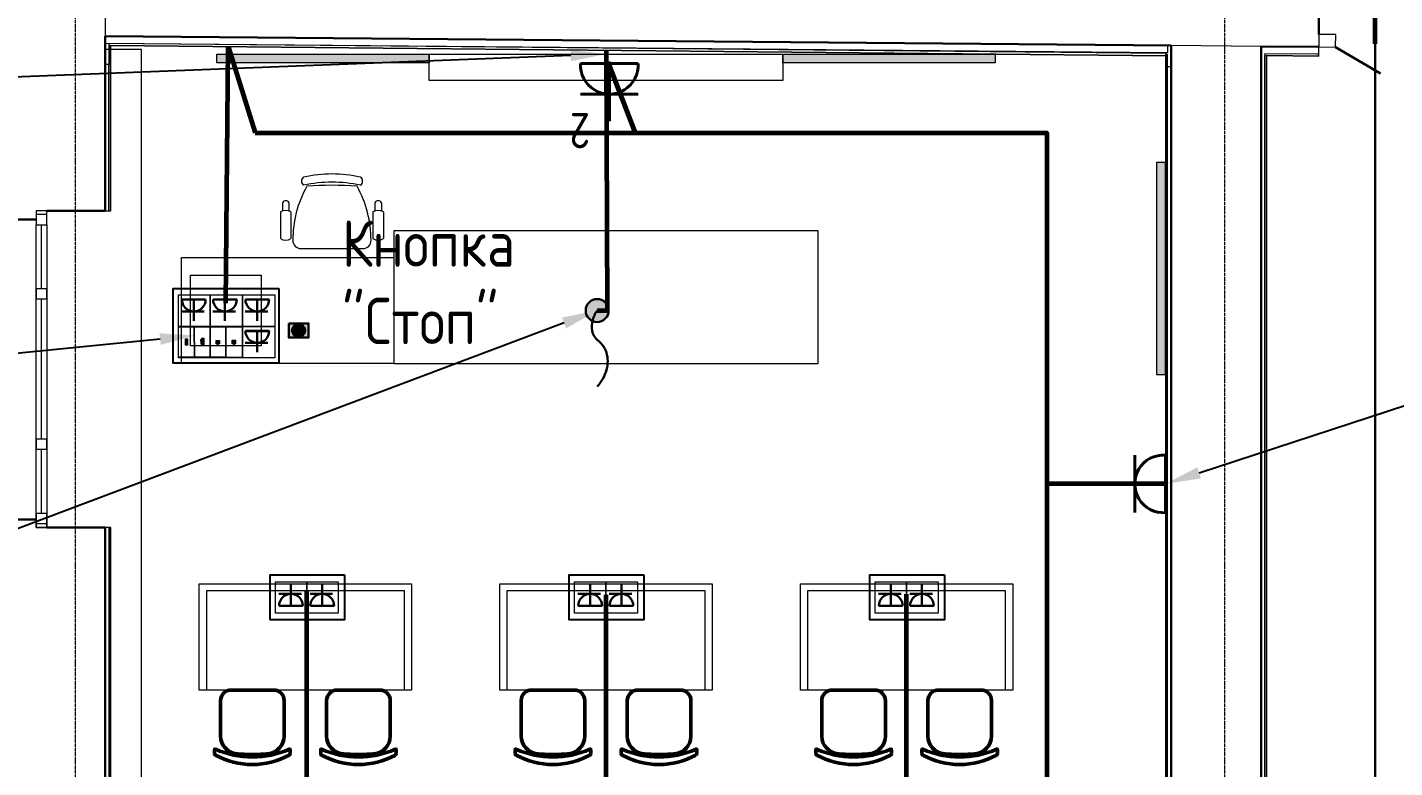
# Model space of a CAD drawing. Header units: millimetres. Extents: x -32 to 417638015, y -35 to 175284279.
# Drawn here: x 417383895 to 417391627, y 175264104 to 175268290 of the extents above; entities that cross this region are included whole.
import ezdxf
from ezdxf import colors
from ezdxf.entities.mleader import LeaderData, LeaderLine
from ezdxf.math import Vec2, Vec3

# ---------------------------------------------------------------- set-up
doc = ezdxf.new("R2010")
doc.units = ezdxf.units.MM
doc.linetypes.add('ADSK_Линия сетки', pattern=[25, 20, -2.5, 0, -2.5])
for name, color, linetype, lineweight in [('_ Окна', 7, 'Continuous', 9), ('_ЭМ_В полу', 26, 'Кабель в трубе', 60), ('_ЭМ_гофра', 5, 'Continuous', 60), ('_ЭМ_Розетки комп', 1, 'Continuous', 30), ('Двери', 7, 'Continuous', 9), ('Окна', 7, 'Continuous', 9), ('Оси', 253, 'Continuous', 9), ('Перекрытие', 7, 'Continuous', 18), ('Стены несущие', 7, 'Continuous', 30), ('Стены отделка', 7, 'Continuous', 30), ('Стены штриховка', 7, 'Continuous', 9), ('ТХ', 5, 'Continuous', 0), ('ТХ_Задание ЭОМ_СС', 6, 'Continuous', 0), ('ШТРИХОВКА', 252, 'Continuous', 15), ('Электро', 250, 'Continuous', 25), ('ЭМ', 5, 'Continuous', 40), ('ЭМ_Лоток 1_2', 162, 'Continuous', 30), ('ЭОМ_Кабель Быт. розеток', 5, 'Continuous', 30), ('ЭОМ_Кабель для СУП', 150, 'Continuous', 9), ('ЭОМ_Кабельный вывод', 1, 'Continuous', 35)]:
    doc.layers.add(name, color=color, linetype=linetype, lineweight=lineweight)
for name, color, linetype in [('_ЭМ_Надписи', 7, 'Continuous'), ('PDF _СС_розетки', 7, 'Continuous'), ('ВНУТРЯНКА', 1, 'Continuous')]:
    doc.layers.add(name, color=color, linetype=linetype)
doc.layers.add('PDF _ЭОМ _розетки', color=7, linetype='Continuous', true_color=0xeb0000)
doc.styles.add('ELine', font='txt.shx')
doc.styles.add('GOST Common', font='GOST_Common.ttf', dxfattribs={"width": 0.9, "height": 350})
doc.styles.add('ЭОМ', font='isocpeur.ttf', dxfattribs={"width": 0.85, "height": 250})
doc.linetypes.add('Cable in the tray', pattern='A,5,[130,ltypeshp.shx,S=1,R=0,X=0,Y=0],1.5,[130,ltypeshp.shx,S=1.5,R=90,X=0,Y=-1],1,[130,ltypeshp.shx,S=1,R=0,X=0.5,Y=0],5', length=12.5)
doc.linetypes.add('TRAY', pattern='A,12.119257,["_",ELine,S=4.5,R=90,X=0,Y=-1.555839],0.750382,["_",ELine,S=4.5,R=0,X=0,Y=-0.805849],1.314849,["_",ELine,S=4.5,R=0,X=0,Y=-0.805849],2.250029,["_",ELine,S=4.5,R=90,X=0,Y=-1.555839],13.565483', length=30)
doc.linetypes.add('Кабель в трубе', pattern='A,8,[133,ltypeshp.shx,S=1,R=0,X=10,Y=1.3],-3,[130,ltypeshp.shx,S=1.5,R=-45,X=-1.5,Y=0],8', length=19)

# ---------------------------------------------------------------- blocks, each defined once
blk = doc.blocks.new('_ЭМ_ТХ2_4 Этаж')
at = {"lineweight": 0}
h = blk.add_hatch(color=8, dxfattribs=at)
h.dxf.hatch_style = 1
h.paths.add_polyline_path([(1914.8, 36444.1), (1914.8, 36394.1), (714.8, 36394.1), (714.8, 36444.1)])
h = blk.add_hatch(color=8, dxfattribs=at)
h.dxf.hatch_style = 1
h.paths.add_polyline_path([(5114.8, 36444.1), (5114.8, 36394.1), (3914.8, 36394.1), (3914.8, 36444.1)])
h = blk.add_hatch(color=8, dxfattribs=at)
h.dxf.hatch_style = 1
h.paths.add_polyline_path([(6078.4, 35831.4), (6028.4, 35831.4), (6028.4, 34631.4), (6078.4, 34631.4)])
at = {"color": 8, "linetype": 'Continuous'}
for p, q in [((1085.2, 35603), (1085.2, 35557.4)), ((1122, 35602.9), (1122, 35557.2)), ((1607.7, 35602.9), (1607.7, 35557.2)), ((1644.4, 35603), (1644.4, 35557.4)), ((1073.2, 35551.6), (1073.2, 35400.4)), ((1133.4, 35551.6), (1133.4, 35400.4)), ((1596.2, 35551.6), (1596.2, 35400.4)), ((1656.4, 35551.6), (1656.4, 35400.4)), ((1189.7, 35344.1), (1539.9, 35344.1))]:
    blk.add_line(p, q, dxfattribs=at)
at = {"color": 8, "linetype": 'ByBlock', "lineweight": -2}
for p, q in [((734.9, 32788.4), (734.9, 32588.1)), ((734.9, 32788.4), (734.9, 32588.1)), ((794.7, 32848.4), (1034.9, 32848.4)), ((794.7, 32848.4), (1034.9, 32848.4)), ((1094.9, 32788.4), (1094.9, 32588.1)), ((1094.9, 32788.4), (1094.9, 32588.1)), ((1334.9, 32788.4), (1334.9, 32588.1)), ((1334.9, 32788.4), (1334.9, 32588.1)), ((1394.7, 32848.4), (1634.9, 32848.4)), ((1394.7, 32848.4), (1634.9, 32848.4)), ((1694.9, 32788.4), (1694.9, 32588.1)), ((1694.9, 32788.4), (1694.9, 32588.1)), ((2434.9, 32788.4), (2434.9, 32588.1)), ((2434.9, 32788.4), (2434.9, 32588.1)), ((2494.7, 32848.4), (2734.9, 32848.4)), ((2494.7, 32848.4), (2734.9, 32848.4)), ((2794.9, 32788.4), (2794.9, 32588.1)), ((2794.9, 32788.4), (2794.9, 32588.1)), ((3034.9, 32788.4), (3034.9, 32588.1)), ((3034.9, 32788.4), (3034.9, 32588.1)), ((3094.7, 32848.4), (3334.9, 32848.4)), ((3094.7, 32848.4), (3334.9, 32848.4)), ((3394.9, 32788.4), (3394.9, 32588.1)), ((3394.9, 32788.4), (3394.9, 32588.1)), ((4134.9, 32788.4), (4134.9, 32588.1)), ((4134.9, 32788.4), (4134.9, 32588.1)), ((4194.7, 32848.4), (4434.9, 32848.4)), ((4194.7, 32848.4), (4434.9, 32848.4)), ((4494.9, 32788.4), (4494.9, 32588.1)), ((4494.9, 32788.4), (4494.9, 32588.1)), ((4734.9, 32788.4), (4734.9, 32588.1)), ((4734.9, 32788.4), (4734.9, 32588.1)), ((4794.7, 32848.4), (5034.9, 32848.4)), ((4794.7, 32848.4), (5034.9, 32848.4)), ((5094.9, 32788.4), (5094.9, 32588.1)), ((5094.9, 32788.4), (5094.9, 32588.1)), ((701.4, 32489.4), (701.4, 32511.1)), ((701.4, 32489.4), (701.4, 32511.1)), ((1128.4, 32489.4), (1128.4, 32511.1)), ((1128.4, 32489.4), (1128.4, 32511.1)), ((1301.4, 32489.4), (1301.4, 32511.1)), ((1301.4, 32489.4), (1301.4, 32511.1)), ((1728.4, 32489.4), (1728.4, 32511.1)), ((1728.4, 32489.4), (1728.4, 32511.1)), ((2401.4, 32489.4), (2401.4, 32511.1)), ((2401.4, 32489.4), (2401.4, 32511.1)), ((2828.4, 32489.4), (2828.4, 32511.1)), ((2828.4, 32489.4), (2828.4, 32511.1)), ((3001.4, 32489.4), (3001.4, 32511.1)), ((3001.4, 32489.4), (3001.4, 32511.1)), ((3428.4, 32489.4), (3428.4, 32511.1)), ((3428.4, 32489.4), (3428.4, 32511.1)), ((4101.4, 32489.4), (4101.4, 32511.1)), ((4101.4, 32489.4), (4101.4, 32511.1)), ((4528.4, 32489.4), (4528.4, 32511.1)), ((4528.4, 32489.4), (4528.4, 32511.1)), ((4701.4, 32489.4), (4701.4, 32511.1)), ((4701.4, 32489.4), (4701.4, 32511.1)), ((5128.4, 32489.4), (5128.4, 32511.1)), ((5128.4, 32489.4), (5128.4, 32511.1))]:
    blk.add_line(p, q, dxfattribs=at)
at = {"color": 8, "lineweight": 0}
for points in [[(1914.8, 36444.1), (1914.8, 36394.1), (714.8, 36394.1), (714.8, 36444.1), (1914.8, 36444.1)], [(5114.8, 36444.1), (5114.8, 36394.1), (3914.8, 36394.1), (3914.8, 36444.1), (5114.8, 36444.1)], [(6078.4, 35831.4), (6028.4, 35831.4), (6028.4, 34631.4), (6078.4, 34631.4), (6078.4, 35831.4)]]:
    blk.add_lwpolyline(points, dxfattribs=at)
at = {"color": 8, "linetype": 'Continuous', "lineweight": 5}
blk.add_lwpolyline([(3914.8, 36294.1), (1914.8, 36294.1), (1914.8, 36444.1), (3914.8, 36444.1)], close=True, dxfattribs=at)
at = {"color": 8, "linetype": 'Continuous'}
for centre, radius, start, end in [((1220.9, 35725.3), 28.1, 124.29147, 235.70827), ((1365.5, 35018.4), 747.5, 77.60199, 102.39777), ((1510.2, 35725.3), 28.1, 304.29007, 55.70964), ((1768.2, 35392.6), 624.5, 150.90677, 180.12147), ((1365.5, 34971.9), 747.5, 77.60199, 102.39777), ((1365.5, 33940.1), 1761.9, 85.39382, 94.65462), ((961.4, 35392.6), 624.5, 359.87797, 29.10589), ((1103.6, 35594.4), 20.2, 24.89545, 155.33537), ((1626, 35594.4), 20.2, 24.89545, 155.33537), ((1103.3, 35501.5), 58.4, 58.95098, 121.04877), ((1626.3, 35501.5), 58.4, 58.95101, 121.04877), ((1103.3, 35450.4), 58.4, 238.95097, 301.04877), ((1189.1, 35389.5), 45.4, 177.81347, 270.74787), ((1540.5, 35389.5), 45.4, 269.25187, 2.18664), ((1626.3, 35450.4), 58.4, 238.95097, 301.04877)]:
    blk.add_arc(centre, radius, start, end, dxfattribs=at)
at = {"color": 8, "linetype": 'ByBlock', "lineweight": -2}
for centre, radius, start, end in [((794.9, 32788.4), 60, 90, 180), ((794.9, 32788.4), 60, 90, 180), ((1034.9, 32788.4), 60, 0, 90), ((1034.9, 32788.4), 60, 0, 90), ((1394.9, 32788.4), 60, 90, 180), ((1394.9, 32788.4), 60, 90, 180), ((1634.9, 32788.4), 60, 0, 90), ((1634.9, 32788.4), 60, 0, 90), ((2494.9, 32788.4), 60, 90, 180), ((2494.9, 32788.4), 60, 90, 180), ((2734.9, 32788.4), 60, 0, 90), ((2734.9, 32788.4), 60, 0, 90), ((3094.9, 32788.4), 60, 90, 180), ((3094.9, 32788.4), 60, 90, 180), ((3334.9, 32788.4), 60, 0, 90), ((3334.9, 32788.4), 60, 0, 90), ((4194.9, 32788.4), 60, 90, 180), ((4194.9, 32788.4), 60, 90, 180), ((4434.9, 32788.4), 60, 0, 90), ((4434.9, 32788.4), 60, 0, 90), ((4794.9, 32788.4), 60, 90, 180), ((4794.9, 32788.4), 60, 90, 180), ((5034.9, 32788.4), 60, 0, 90), ((5034.9, 32788.4), 60, 0, 90), ((834.9, 32588.1), 100, 180, 264.25844), ((834.9, 32588.1), 100, 180, 264.25844), ((994.9, 32588.1), 100, 275.74156, 0), ((994.9, 32588.1), 100, 275.74156, 0), ((1434.9, 32588.1), 100, 180, 264.25844), ((1434.9, 32588.1), 100, 180, 264.25844), ((1594.9, 32588.1), 100, 275.74156, 0), ((1594.9, 32588.1), 100, 275.74156, 0), ((2534.9, 32588.1), 100, 180, 264.25844), ((2534.9, 32588.1), 100, 180, 264.25844), ((2694.9, 32588.1), 100, 275.74156, 0), ((2694.9, 32588.1), 100, 275.74156, 0), ((3134.9, 32588.1), 100, 180, 264.25844), ((3134.9, 32588.1), 100, 180, 264.25844), ((3294.9, 32588.1), 100, 275.74156, 0), ((3294.9, 32588.1), 100, 275.74156, 0), ((4234.9, 32588.1), 100, 180, 264.25844), ((4234.9, 32588.1), 100, 180, 264.25844), ((4394.9, 32588.1), 100, 275.74156, 0), ((4394.9, 32588.1), 100, 275.74156, 0), ((4834.9, 32588.1), 100, 180, 264.25844), ((4834.9, 32588.1), 100, 180, 264.25844), ((4994.9, 32588.1), 100, 275.74156, 0), ((4994.9, 32588.1), 100, 275.74156, 0), ((704.4, 32511.1), 3, 63.89783, 180), ((704.4, 32511.1), 3, 63.89783, 180), ((711.4, 32489.4), 10, 180, 238.06825), ((711.4, 32489.4), 10, 180, 238.06825), ((914.9, 32990.7), 520.8, 246.31951, 293.68049), ((914.9, 32990.7), 520.8, 246.31951, 293.68049), ((914.9, 32857.4), 430.5, 240.99166, 299.00834), ((914.9, 32857.4), 430.5, 240.99166, 299.00834), ((914.9, 33283.9), 800.4, 263.24698, 276.75302), ((914.9, 33283.9), 800.4, 263.24698, 276.75302), ((1118.4, 32489.4), 10, 301.93175, 0), ((1118.4, 32489.4), 10, 301.93175, 0), ((1125.4, 32511.1), 3, 0, 116.10217), ((1125.4, 32511.1), 3, 0, 116.10217), ((1304.4, 32511.1), 3, 63.89783, 180), ((1304.4, 32511.1), 3, 63.89783, 180), ((1311.4, 32489.4), 10, 180, 238.06825), ((1311.4, 32489.4), 10, 180, 238.06825), ((1514.9, 32990.7), 520.8, 246.31951, 293.68049), ((1514.9, 32990.7), 520.8, 246.31951, 293.68049), ((1514.9, 32857.4), 430.5, 240.99166, 299.00834), ((1514.9, 32857.4), 430.5, 240.99166, 299.00834), ((1514.9, 33283.9), 800.4, 263.24698, 276.75302), ((1514.9, 33283.9), 800.4, 263.24698, 276.75302), ((1718.4, 32489.4), 10, 301.93175, 0), ((1718.4, 32489.4), 10, 301.93175, 0), ((1725.4, 32511.1), 3, 0, 116.10217), ((1725.4, 32511.1), 3, 0, 116.10217), ((2404.4, 32511.1), 3, 63.89783, 180), ((2404.4, 32511.1), 3, 63.89783, 180), ((2411.4, 32489.4), 10, 180, 238.06825), ((2411.4, 32489.4), 10, 180, 238.06825), ((2614.9, 32990.7), 520.8, 246.31951, 293.68049), ((2614.9, 32990.7), 520.8, 246.31951, 293.68049), ((2614.9, 32857.4), 430.5, 240.99166, 299.00834), ((2614.9, 32857.4), 430.5, 240.99166, 299.00834), ((2614.9, 33283.9), 800.4, 263.24698, 276.75302), ((2614.9, 33283.9), 800.4, 263.24698, 276.75302), ((2818.4, 32489.4), 10, 301.93175, 0), ((2818.4, 32489.4), 10, 301.93175, 0), ((2825.4, 32511.1), 3, 0, 116.10217), ((2825.4, 32511.1), 3, 0, 116.10217), ((3004.4, 32511.1), 3, 63.89783, 180), ((3004.4, 32511.1), 3, 63.89783, 180), ((3011.4, 32489.4), 10, 180, 238.06825), ((3011.4, 32489.4), 10, 180, 238.06825), ((3214.9, 32990.7), 520.8, 246.31951, 293.68049), ((3214.9, 32990.7), 520.8, 246.31951, 293.68049), ((3214.9, 32857.4), 430.5, 240.99166, 299.00834), ((3214.9, 32857.4), 430.5, 240.99166, 299.00834), ((3214.9, 33283.9), 800.4, 263.24698, 276.75302), ((3214.9, 33283.9), 800.4, 263.24698, 276.75302), ((3418.4, 32489.4), 10, 301.93175, 0), ((3418.4, 32489.4), 10, 301.93175, 0), ((3425.4, 32511.1), 3, 0, 116.10217), ((3425.4, 32511.1), 3, 0, 116.10217), ((4104.4, 32511.1), 3, 63.89783, 180), ((4104.4, 32511.1), 3, 63.89783, 180), ((4111.4, 32489.4), 10, 180, 238.06825), ((4111.4, 32489.4), 10, 180, 238.06825), ((4314.9, 32990.7), 520.8, 246.31951, 293.68049), ((4314.9, 32990.7), 520.8, 246.31951, 293.68049), ((4314.9, 32857.4), 430.5, 240.99166, 299.00834), ((4314.9, 32857.4), 430.5, 240.99166, 299.00834), ((4314.9, 33283.9), 800.4, 263.24698, 276.75302), ((4314.9, 33283.9), 800.4, 263.24698, 276.75302), ((4518.4, 32489.4), 10, 301.93175, 0), ((4518.4, 32489.4), 10, 301.93175, 0), ((4525.4, 32511.1), 3, 0, 116.10217), ((4525.4, 32511.1), 3, 0, 116.10217), ((4704.4, 32511.1), 3, 63.89783, 180), ((4704.4, 32511.1), 3, 63.89783, 180), ((4711.4, 32489.4), 10, 180, 238.06825), ((4711.4, 32489.4), 10, 180, 238.06825), ((4914.9, 32990.7), 520.8, 246.31951, 293.68049), ((4914.9, 32990.7), 520.8, 246.31951, 293.68049), ((4914.9, 32857.4), 430.5, 240.99166, 299.00834), ((4914.9, 32857.4), 430.5, 240.99166, 299.00834), ((4914.9, 33283.9), 800.4, 263.24698, 276.75302), ((4914.9, 33283.9), 800.4, 263.24698, 276.75302), ((5118.4, 32489.4), 10, 301.93175, 0), ((5118.4, 32489.4), 10, 301.93175, 0), ((5125.4, 32511.1), 3, 0, 116.10217), ((5125.4, 32511.1), 3, 0, 116.10217)]:
    blk.add_arc(centre, radius, start, end, dxfattribs=at)
at = {"layer": 'ТХ', "color": 8}
for p, q in [((514.8, 35294.1), (1714.8, 35294.1)), ((514.8, 34694.1), (514.8, 35294.1)), ((1714.8, 35294.1), (1714.8, 34694.1)), ((564.8, 35194.1), (964.8, 35194.1)), ((564.8, 34794.1), (564.8, 35194.1)), ((964.8, 35194.1), (964.8, 34794.1)), ((964.8, 34794.1), (564.8, 34794.1)), ((1714.8, 34694.1), (514.8, 34694.1)), ((1774.8, 33408.4), (654.8, 33408.4)), ((654.8, 33408.4), (654.8, 32848.4)), ((1774.8, 32848.4), (1774.8, 33408.4)), ((3474.8, 33408.4), (2354.8, 33408.4)), ((2354.8, 33408.4), (2354.8, 32848.4)), ((3474.8, 32848.4), (3474.8, 33408.4)), ((5174.8, 33408.4), (4054.8, 33408.4)), ((4054.8, 33408.4), (4054.8, 32848.4)), ((5174.8, 32848.4), (5174.8, 33408.4))]:
    blk.add_line(p, q, dxfattribs=at)
for points in [[(1714.8, 35444.1), (1714.8, 34694.1), (4114.8, 34694.1), (4114.8, 35444.1)], [(614.8, 33448.4), (1814.8, 33448.4), (1814.8, 32848.4), (614.8, 32848.4)], [(2314.8, 33448.4), (3514.8, 33448.4), (3514.8, 32848.4), (2314.8, 32848.4)], [(4014.8, 33448.4), (5214.8, 33448.4), (5214.8, 32848.4), (4014.8, 32848.4)]]:
    blk.add_lwpolyline(points, close=True, dxfattribs=at)
blk = doc.blocks.new('План 4 этажа')
at = {"layer": '_ Окна', "color": 8, "lineweight": 18}
for p, q in [((-6155.848, 35796.673), (-6215.848, 35796.673)), ((-6215.848, 35796.673), (-6215.848, 35716.673)), ((-6155.848, 35716.673), (-6155.848, 35796.673)), ((-6215.848, 35716.673), (-6155.848, 35716.673)), ((-6215.848, 35356.673), (-6155.848, 35356.673)), ((-6215.848, 35296.673), (-6215.848, 35356.673)), ((-6155.848, 35356.673), (-6155.848, 35296.673)), ((-6155.848, 35296.673), (-6215.848, 35296.673)), ((-6215.848, 34506.673), (-6155.848, 34506.673)), ((-6215.848, 34446.673), (-6215.848, 34506.673)), ((-6155.848, 34506.673), (-6155.848, 34446.673)), ((-6155.848, 34446.673), (-6215.848, 34446.673)), ((-6215.848, 34086.673), (-6155.848, 34086.673)), ((-6215.848, 34006.673), (-6215.848, 34086.673)), ((-6155.848, 34086.673), (-6155.848, 34006.673)), ((-6155.848, 34006.673), (-6215.848, 34006.673))]:
    blk.add_line(p, q, dxfattribs=at)
at = {"layer": '_ Окна', "color": 8}
for p, q in [((-6155.848, 35776.673), (-6215.848, 35776.673)), ((-6185.848, 35356.673), (-6185.848, 35716.673)), ((-6185.848, 34506.673), (-6185.848, 35296.673)), ((-6185.848, 34086.673), (-6185.848, 34446.673)), ((-6155.848, 34026.673), (-6215.848, 34026.673))]:
    blk.add_line(p, q, dxfattribs=at)
at = {"layer": 'Двери', "color": 8}
for p, q in [((1037.805, 36793.38), (1037.19, 36723.383)), ((1132.801, 36792.546), (1037.805, 36793.38)), ((1132.186, 36722.549), (1132.801, 36792.546)), ((1037.19, 36723.383), (1132.186, 36722.549))]:
    blk.add_line(p, q, dxfattribs=at)
at = {"layer": 'Двери', "color": 8, "lineweight": 30}
blk.add_line((1132.186, 36722.549), (1386.359, 36572.812), dxfattribs=at)
at = {"layer": 'Окна', "color": 8}
for p, q in [((-6215.848, 35796.673), (-6215.848, 35716.673)), ((-6155.848, 35796.673), (-6215.848, 35796.673)), ((-6155.848, 35716.673), (-6155.848, 35796.673)), ((-6215.848, 35356.673), (-6215.848, 35716.673)), ((-6155.848, 35716.673), (-6155.848, 35356.673)), ((-6215.848, 35356.673), (-6215.848, 35296.673)), ((-6155.848, 35296.673), (-6155.848, 35356.673)), ((-6215.848, 34506.673), (-6215.848, 35296.673)), ((-6155.848, 35296.673), (-6155.848, 34506.673)), ((-6215.848, 34506.673), (-6215.848, 34446.673)), ((-6155.848, 34446.673), (-6155.848, 34506.673)), ((-6215.848, 34086.673), (-6215.848, 34446.673)), ((-6155.848, 34446.673), (-6155.848, 34086.673)), ((-6215.848, 34086.673), (-6215.848, 34006.673)), ((-6155.848, 34006.673), (-6155.848, 34086.673)), ((-6215.848, 34006.673), (-6155.848, 34006.673))]:
    blk.add_line(p, q, dxfattribs=at)
at = {"layer": 'Оси', "color": 8, "linetype": 'ADSK_Линия сетки'}
for p, q in [((-5993.495, -3353.101), (-5993.495, 44439.553)), ((506.505, -3353.101), (506.505, 43685.833))]:
    blk.add_line(p, q, dxfattribs=at)
at = {"layer": 'Перекрытие', "color": 8}
for p, q in [((-5805.848, 36707.96), (-5825.848, 36707.96)), ((-5619.637, 36707.96), (-5793.898, 36707.96)), ((-5619.637, 21537.605), (-5619.637, 36707.96))]:
    blk.add_line(p, q, dxfattribs=at)
at = {"layer": 'Стены несущие', "color": 8}
for p, q in [((1037.805, 36793.38), (1040.526, 37103.368)), ((-5825.848, 36783.642), (201.939, 36730.717)), ((-5825.848, 35796.673), (-5825.848, 36783.642)), ((201.939, 27237.902), (201.939, 36730.717)), ((711.939, 36726.239), (1037.19, 36723.383)), ((711.939, 27237.902), (711.939, 36726.239)), ((1026.19, 36723.48), (731.939, 36726.063)), ((-6335.848, 35746.673), (-6215.848, 35746.673)), ((-6155.848, 35796.673), (-5825.848, 35796.673)), ((-6215.848, 34051.673), (-6335.848, 34051.673)), ((-5825.848, 34006.673), (-6155.848, 34006.673)), ((-5825.848, 34006.673), (-5825.848, 31702.155))]:
    blk.add_line(p, q, dxfattribs=at)
at = {"layer": 'Стены отделка', "color": 8, "lineweight": 9}
for p, q in [((-5827.896, 36783.66), (-5828.247, 36743.662)), ((-5828.247, 36743.662), (182.643, 36690.885)), ((-5825.848, 36783.642), (-5827.896, 36783.66)), ((-5805.848, 36743.47), (-5805.848, 36623.8)), ((175.997, 36685.644), (-5805.848, 36743.47)), ((-5793.848, 35796.673), (-5793.848, 36731.354)), ((-5793.848, 36731.354), (175.881, 36673.644)), ((182.643, 36690.885), (182.995, 36730.883)), ((181.939, 36679.644), (169.939, 36679.644)), ((169.939, 36679.644), (169.939, 31481.283)), ((175.881, 36673.644), (175.997, 36685.644)), ((181.939, 28923.22), (181.939, 36679.644)), ((731.939, 36726.239), (711.939, 36726.239)), ((731.939, 36726.063), (731.939, 36726.239)), ((731.939, 36686.062), (731.939, 36674.061)), ((743.939, 36673.956), (1036.733, 36671.385)), ((743.939, 27237.902), (743.939, 36673.956)), ((1025.839, 36683.481), (1036.839, 36683.385)), ((1037.19, 36723.383), (1026.19, 36723.48)), ((1036.733, 36671.385), (1036.839, 36683.385)), ((1036.839, 36683.385), (1037.19, 36723.383)), ((-5805.848, 36623.8), (-5825.848, 36623.8)), ((201.939, 36610.538), (181.939, 36610.538)), ((-5825.848, 35796.673), (-5793.848, 35796.673)), ((-5793.848, 34006.673), (-5825.848, 34006.673)), ((-5805.848, 34006.673), (-5805.848, 33852.89)), ((-5793.848, 31702.155), (-5793.848, 34006.673))]:
    blk.add_line(p, q, dxfattribs=at)
at = {"layer": 'Стены штриховка', "color": 8}
for p, q in [((-5825.848, 37163.657), (-5825.848, 36783.642)), ((-5795.848, 35796.673), (-5795.848, 36733.373)), ((-5795.848, 36733.373), (175.901, 36675.644)), ((711.939, 36726.239), (201.939, 36730.717)), ((171.939, 36679.644), (171.939, 31479.283)), ((731.939, 36686.062), (1025.839, 36683.481)), ((731.939, 27258.902), (731.939, 36674.061)), ((741.939, 36675.973), (1036.751, 36673.385)), ((741.939, 27237.902), (741.939, 36675.973)), ((-5805.848, 35796.673), (-5805.848, 36623.8)), ((-5795.848, 31702.155), (-5795.848, 34006.673)), ((-5805.848, 33852.89), (-5805.848, 31722.155))]:
    blk.add_line(p, q, dxfattribs=at)
blk = doc.blocks.new('*U506')
at = {"transparency": 33554559}
h = blk.add_hatch(color=7, dxfattribs=at)
h.dxf.hatch_style = 1
h.paths.add_polyline_path([(37.5, -27), (37.5, 27), (-37.5, 27), (-37.5, -27)])
at = {"transparency": 33554687}
h = blk.add_hatch(color=250, dxfattribs=at)
h.dxf.hatch_style = 1
h.paths.add_polyline_path([(-25, 0, 1), (25, 0, 1)])
h.paths.add_polyline_path([(20, 0, -1), (-20, 0, -1)], flags=16)
h = blk.add_hatch(color=1, dxfattribs=at)
h.dxf.hatch_style = 1
h.paths.add_polyline_path([(-20, 0, 1), (20, 0, 1)])
at = {"color": 0, "linetype": 'ByBlock'}
blk.add_lwpolyline([(-37.5, 27), (37.5, 27), (37.5, -27), (-37.5, -27)], close=True, dxfattribs=at)
at = {"linetype": 'ByBlock', "lineweight": 25}
for radius in [25, 20]:
    blk.add_circle((0, 0), radius, dxfattribs=at)
at = {"insert": (163.8, 415.3), "char_height": 175, "attachment_point": 1, "style": 'GOST Common'}
blk.add_mtext_dynamic_manual_height_columns('Кнопка\\P"Стоп"', width=85.894, gutter_width=12.5, heights=[0], dxfattribs=at)
blk = doc.blocks.new('*U755')
at = {"lineweight": -2}
h = blk.add_hatch(color=0, dxfattribs=at)
h.dxf.hatch_style = 1
edge = h.paths.add_edge_path()
edge.add_arc((0, 0), 65, 0, 360)
at = {"color": 0, "lineweight": -2}
blk.add_lwpolyline([(0, 0, -0.089362), (26.5, -58.4, -0.105459), (28.5, -112.9, -0.18734), (-7.2, -171.8, 0.159257), (-52.4, -238.2, 0.13816), (-53.1, -334.5, 0.121425), (0, -429.7)], format="xyb", dxfattribs=at)
blk.add_circle((0, 0), 65, dxfattribs=at)
at = {"color": 7, "style": 'GOST Common', "width": 0.9}
blk.add_attdef('ОБОРУДОВАНИЕ', (25.5, 446.9), '', height=250, dxfattribs=at)
blk = doc.blocks.new('Люк на 2 места')
at = {"layer": 'PDF _ЭОМ _розетки', "color": 3, "linetype": 'Continuous', "lineweight": 25, "transparency": 33554687}
blk.add_lwpolyline([(0, 254.6), (0, 0), (-421.6, 0), (-421.6, 254.6)], close=True, dxfattribs=at)
at = {"layer": 'PDF _ЭОМ _розетки', "color": 7, "linetype": 'Continuous', "lineweight": 20, "transparency": 33554687}
for points in [[(-213.4, 215.1), (-213.4, 37.3), (-391.2, 37.3), (-391.2, 215.1)], [(-35.6, 215.1), (-35.6, 37.3), (-213.4, 37.3), (-213.4, 215.1)]]:
    blk.add_lwpolyline(points, close=True, dxfattribs=at)
at = {"layer": 'ВНУТРЯНКА', "color": 5, "lineweight": 30, "ltscale": 100, "transparency": 33554687}
for p, q in [((-244.3, 147.2), (-372.2, 147.2)), ((-67.6, 147.2), (-195.5, 147.2))]:
    blk.add_line(p, q, dxfattribs=at)
at = {"layer": 'Электро', "color": 5, "lineweight": 30, "transparency": 33554687}
for p, q in [((-303.2, 80), (-303.2, 200.1)), ((-126.5, 80), (-126.5, 200.1)), ((-370.4, 80), (-235.9, 80)), ((-193.7, 80), (-59.2, 80))]:
    blk.add_line(p, q, dxfattribs=at)
at = {"layer": 'Электро', "color": 5, "lineweight": 30, "transparency": 33554687, "extrusion": (0, 0, -1)}
for centre in [(-303.2, 79.9), (-126.5, 79.9)]:
    blk.add_ellipse(centre, major_axis=(-47.6, -47.6), ratio=1, start_param=0.787621, end_param=3.924768, dxfattribs=at)
blk = doc.blocks.new('розетк для люка')
at = {"layer": 'ВНУТРЯНКА', "color": 5, "lineweight": 30, "ltscale": 100, "transparency": 33554687}
blk.add_line((-67.1, -58.8), (-67.1, 69), dxfattribs=at)
at = {"layer": 'Электро', "color": 5, "lineweight": 30, "transparency": 33554687}
for p, q in [((0, 0), (-120.1, 0)), ((0, 67.3), (0, -67.3))]:
    blk.add_line(p, q, dxfattribs=at)
blk.add_ellipse((0.1, 0), major_axis=(47.6, 47.6), ratio=1, start_param=0.787621, end_param=3.924768, dxfattribs=at)
blk = doc.blocks.new('Люк на 6 мест')
h = blk.add_hatch(color=256)
h.dxf.hatch_style = 1
h.paths.add_polyline_path([(-284.6, 515.7), (-284.6, 526.8), (-319.2, 527), (-319.2, 515.9)])
h = blk.add_hatch(color=256)
h.dxf.hatch_style = 1
h.paths.add_polyline_path([(-323.7, 435.1), (-323.7, 435.1), (-313, 442.8), (-289.1, 442.7), (-279.4, 435), (-279.4, 435), (-279.3, 422.8), (-323.6, 422.8)])
h = blk.add_hatch(color=256)
h.dxf.hatch_style = 1
h.paths.add_polyline_path([(-311.7, 334.8), (-311.7, 341.7), (-317.2, 341.7), (-317.3, 347.2), (-311.8, 347.2), (-311.8, 354.1), (-292.5, 354.1), (-292.5, 334.9)])
h = blk.add_hatch(color=256)
h.dxf.hatch_style = 1
h.paths.add_polyline_path([(-311.3, 243.2), (-311.3, 250.1), (-316.8, 250.1), (-316.8, 255.6), (-311.3, 255.6), (-311.3, 262.4), (-292, 262.5), (-292, 243.2)])
for p, q in [((-323.6, 422.8), (-323.7, 435.1)), ((-323.7, 435.1), (-323.7, 435.1)), ((-279.3, 422.8), (-323.6, 422.8)), ((-289.1, 442.7), (-296.8, 442.7)), ((-296.8, 442.7), (-296.8, 435)), ((-289.1, 435), (-289.1, 442.7)), ((-289.1, 435), (-279.4, 435)), ((-279.4, 435), (-279.3, 422.8))]:
    blk.add_line(p, q)
for points in [[(-215.5, 477.1), (-388.3, 476.8), (-388.3, 565.7), (-215.5, 566)], [(-215.5, 388.2), (-388.3, 387.9), (-388.3, 476.8), (-215.5, 477.1)], [(-284.6, 526.8), (-284.6, 515.7), (-319.2, 515.9), (-319.2, 527)], [(-215.5, 299.3), (-388.3, 299), (-388.3, 387.9), (-215.5, 388.2)], [(-215.8, 205.5), (-388.7, 205.1), (-388.3, 299), (-215.5, 299.3)]]:
    blk.add_lwpolyline(points, close=True)
for points in [[(-311.8, 347.2), (-317.3, 347.2), (-317.2, 341.7), (-311.7, 341.7)], [(-311.8, 347.2), (-311.8, 354.1), (-292.5, 354.1)], [(-292.5, 354.1), (-292.5, 334.9), (-311.7, 334.8), (-311.7, 341.7)], [(-311.3, 255.6), (-316.8, 255.6), (-316.8, 250.1), (-311.3, 250.1)], [(-292, 262.5), (-292, 243.2), (-311.3, 243.2), (-311.3, 250.1)], [(-311.3, 255.6), (-311.3, 262.4), (-292, 262.5)]]:
    blk.add_lwpolyline(points)
at = {"layer": 'PDF _СС_розетки', "linetype": 'Continuous', "lineweight": 20, "transparency": 33554687}
for points in [[(-391.2, 566), (-213.4, 566), (-213.4, 388.2), (-391.2, 388.2)], [(-391.2, 388.2), (-213.4, 388.2), (-213.4, 205.3), (-391.2, 205.3)], [(-391.2, 388.2), (-213.4, 388.2), (-213.4, 205.3), (-391.2, 205.3)], [(-391.2, 205.3), (-213.4, 205.3), (-213.4, 22.4), (-391.2, 22.4)]]:
    blk.add_lwpolyline(points, close=True, dxfattribs=at)
at = {"layer": 'PDF _ЭОМ _розетки', "color": 3, "linetype": 'Continuous', "lineweight": 25, "transparency": 33554687}
blk.add_lwpolyline([(0, 0), (-421.6, 0), (-421.6, 596.5), (0, 596.5)], close=True, dxfattribs=at)
at = {"layer": 'PDF _ЭОМ _розетки', "color": 7, "linetype": 'Continuous', "lineweight": 20, "transparency": 33554687}
for points in [[(-35.6, 388.2), (-213.4, 388.2), (-213.4, 566), (-35.6, 566)], [(-35.6, 205.3), (-213.4, 205.3), (-213.4, 388.2), (-35.6, 388.2)], [(-35.6, 22.4), (-213.4, 22.4), (-213.4, 205.3), (-35.6, 205.3)]]:
    blk.add_lwpolyline(points, close=True, dxfattribs=at)
at = {"layer": 'ВНУТРЯНКА', "color": 5, "lineweight": 30, "ltscale": 100, "transparency": 33554687}
for p, q in [((-129, 244.7), (-129, 372.6)), ((-128.8, 244.7), (-128.8, 372.6)), ((-306.8, 61.8), (-306.8, 189.7)), ((-306.6, 61.8), (-306.6, 189.7)), ((-128.8, 61.8), (-128.8, 189.7))]:
    blk.add_line(p, q, dxfattribs=at)
at = {"layer": 'ВНУТРЯНКА', "color": 1, "lineweight": 30, "ltscale": 100, "transparency": 33554687}
blk.add_line((-129, 61.8), (-129, 189.7), dxfattribs=at)
at = {"layer": 'Электро', "color": 5, "lineweight": 30, "transparency": 33554687}
for p, q in [((-61.9, 370.8), (-61.9, 236.3)), ((-61.7, 370.8), (-61.7, 236.3)), ((-61.9, 303.6), (-181.9, 303.6)), ((-61.7, 303.6), (-181.8, 303.6)), ((-239.5, 188), (-239.5, 53.4)), ((-61.7, 188), (-61.7, 53.4)), ((-239.7, 120.7), (-359.7, 120.7)), ((-239.5, 120.7), (-359.6, 120.7)), ((-61.7, 120.7), (-181.8, 120.7))]:
    blk.add_line(p, q, dxfattribs=at)
at = {"layer": 'Электро', "color": 1, "lineweight": 30, "transparency": 33554687}
for p, q in [((-239.7, 188), (-239.7, 53.4)), ((-61.9, 188), (-61.9, 53.4)), ((-61.9, 120.7), (-181.9, 120.7))]:
    blk.add_line(p, q, dxfattribs=at)
at = {"layer": 'Электро', "color": 5, "lineweight": 30, "transparency": 33554687}
for centre in [(-61.7, 303.6), (-61.6, 303.6), (-239.5, 120.7), (-239.4, 120.7), (-61.6, 120.7)]:
    blk.add_ellipse(centre, major_axis=(47.6, 47.6), ratio=1, start_param=0.787621, end_param=3.924768, dxfattribs=at)
at = {"layer": 'Электро', "color": 1, "lineweight": 30, "transparency": 33554687}
blk.add_ellipse((-61.7, 120.7), major_axis=(47.6, 47.6), ratio=1, start_param=0.787621, end_param=3.924768, dxfattribs=at)
at = {"color": 5, "linetype": 'TRAY', "lineweight": 53, "transparency": 33554687}
blk.add_blockref('розетк для люка', (-61.9, 480.3), dxfattribs=at)
blk = doc.blocks.new('1м розетка IP20')
at = {"layer": 'ЭМ', "color": 5}
for p, q in [((-10.5, 162.7), (-10.5, -162.7)), ((163.1, 162.7), (163.1, -162.7)), ((-10.5, 0), (315.5, 0))]:
    blk.add_line(p, q, dxfattribs=at)
blk.add_arc((0, 0), 163.1, 266.31959, 93.68041, dxfattribs=at)
blk = doc.blocks.new('2м розетка IP20')
at = {"layer": 'ЭМ', "color": 5}
for p, q in [((-494124.5, -357092.4), (-494124.5, -356766.5)), ((-494287.3, -356918.9), (-493961.8, -356918.9)), ((-494287.3, -357092.4), (-493961.8, -357092.4))]:
    blk.add_line(p, q, dxfattribs=at)
blk.add_arc((-494124.5, -357082), 163.1, 356.31959, 183.68041, dxfattribs=at)
at = {"layer": 'ЭОМ_Кабель Быт. розеток', "color": 7, "insert": (-494016.1, -356612.2), "char_height": 200, "attachment_point": 1, "style": 'ЭОМ'}
blk.add_mtext_dynamic_manual_height_columns('2', width=91.256, gutter_width=1250, heights=[0], dxfattribs=at)

msp = doc.modelspace()

# ---------------------------------------------------------------- linework, layer by layer
at = {"layer": '_ЭМ_В полу', "ltscale": 25}
for points in [[(417385017.2, 175266730), (417385031.2, 175268180.6)], [(417387117.4, 175266688.7), (417387176.6, 175266688.7), (417387170.9, 175268157.2)], [(417385475.7, 175259660.7), (417385475.7, 175265103)], [(417387167.3, 175259660.7), (417387167.3, 175265081.1)], [(417388867.2, 175259660.7), (417388867.2, 175265084.2)]]:
    msp.add_lwpolyline(points, dxfattribs=at)
at = {"layer": '_ЭМ_гофра', "linetype": 'ByBlock'}
for points in [[(417391517.3, 175268196.7), (417391517.3, 175269308.2)], [(417385031.2, 175268180.6), (417385183.9, 175267693)], [(417387176.8, 175268095.5), (417387332.3, 175267693)], [(417385183.9, 175267693), (417389660.3, 175267693), (417389660.3, 175253111.8), (417384997.9, 175253115)], [(417390330.9, 175265708.5), (417389660.3, 175265708.5)]]:
    msp.add_lwpolyline(points, dxfattribs=at)
at = {"layer": 'ЭМ_Лоток 1_2', "linetype": 'Cable in the tray', "ltscale": 50}
msp.add_lwpolyline([(417391517.3, 175268196.7), (417391517.3, 175243409.5), (417432385.3, 175243409.5)], dxfattribs=at)

# ---------------------------------------------------------------- block references
at = {"layer": '_ЭМ_Розетки комп', "xscale": 1.5, "yscale": 1.5, "zscale": 1.5}
msp.add_blockref('*U506', (417385429, 175266575.7), dxfattribs=at)
at = {"layer": 'ТХ_Задание ЭОМ_СС', "lineweight": 50}
msp.add_blockref('_ЭМ_ТХ2_4 Этаж', (417384252.5, 175231694.6), dxfattribs=at)
at = {"layer": 'ШТРИХОВКА'}
msp.add_blockref('План 4 этажа', (417390161, 175231455.7), dxfattribs=at)
at = {"layer": 'ЭМ', "rotation": 180}
msp.add_blockref('1м розетка IP20', (417390320.4, 175265708.5), dxfattribs=at)
at = {"layer": 'ЭОМ_Кабель Быт. розеток', "rotation": 180}
msp.add_blockref('2м розетка IP20', (416893062, 174910993.4), dxfattribs=at)
at = {"layer": 'ЭОМ_Кабель для СУП', "color": 217, "linetype": 'ByBlock', "lineweight": 40, "true_color": 0x93278f, "transparency": 33554687, "rotation": 90}
msp.add_blockref('Люк на 6 мест', (417385316.2, 175266812.5), dxfattribs=at)
at = {"layer": 'ЭОМ_Кабель для СУП', "color": 217, "linetype": 'ByBlock', "lineweight": 40, "true_color": 0x93278f, "transparency": 33554687}
for p in [(417385689, 175264939.5), (417387380.6, 175264939.5), (417389080.6, 175264939.5)]:
    msp.add_blockref('Люк на 2 места', p, dxfattribs=at)
at = {"layer": 'ЭОМ_Кабельный вывод', "lineweight": 30, "xscale": -1}
msp.add_blockref('*U755', (417387117.3, 175266688.6), dxfattribs=at)

# ---------------------------------------------------------------- leaders
at = {"layer": '_ЭМ_Надписи', "color": 7, "ltscale": 5}
ml = msp.add_multileader_mtext('Standard', dxfattribs=at)
ml.set_content('{\\fGOST Common|b0|i0|c204|p34;\\W0.9;\\C256;4ЩРС-1\\fISOCPEUR|b0|i0|c204|p34;\\W0.85; Гр.2\\Ph=2.0м\\P\\W1;\\C0;Итер. у-во}', color=1, style='ЭОМ')
ml.set_leader_properties()
ml.build(insert=Vec2(0, 0))
ml.multileader.update_dxf_attribs({"text_left_attachment_type": 6, "text_right_attachment_type": 6, "dogleg_length": 0, "arrow_head_size": 200})
ctx = ml.context
ctx.base_point, ctx.char_height, ctx.arrow_head_size, ctx.landing_gap_size, ctx.plane_origin = Vec3(417377573.1, 175267830.1), 250, 200, 0, Vec3(417376019.6, 175275705.2)
ctx.left_attachment, ctx.right_attachment = 6, 6
notes = []
notes.append((ctx, [(1, (1, 1, 0), (417379223.1, 175267830.1), (-1, 0), 0, [(0, [(417387167.3, 175268138.7)], 0, [])])]))
ctx.mtext.insert, ctx.mtext.width, ctx.mtext.defined_height, ctx.mtext.flow_direction = Vec3(417377573.1, 175268155.1), 2108.447, 1095.2, 5
ml = msp.add_multileader_mtext('Standard', dxfattribs=at)
ml.set_content('{\\fGOST Common|b0|i0|c204|p34;\\W0.9;\\C256;4ЩРС-1\\fISOCPEUR|b0|i0|c204|p34;\\W0.85; Гр.2 Резерв\\P\\fGOST Common|b0|i0|c0|p34;\\W0.9;h=\\fGOST Common|b0|i0|c204|p34;1\\fGOST Common|b0|i0|c0|p34;.\\fGOST Common|b0|i0|c204|p34;8м}', color=1, style='ЭОМ')
ml.set_leader_properties()
ml.build(insert=Vec2(0, 0))
ml.multileader.update_dxf_attribs({"text_left_attachment_type": 6, "text_right_attachment_type": 6, "dogleg_length": 0, "arrow_head_size": 200})
ctx = ml.context
ctx.base_point, ctx.char_height, ctx.arrow_head_size, ctx.landing_gap_size, ctx.plane_origin = Vec3(417394880.8, 175267196.4), 250, 200, 0, Vec3(417362454.9, 175281101.5)
ctx.left_attachment, ctx.right_attachment = 6, 6
notes.append((ctx, [(0, (1, 1, 0), (417394880.8, 175267196.4), (1, 0), 0, [(0, [(417390330.9, 175265708.5)], 0, [])])]))
ctx.mtext.insert, ctx.mtext.width, ctx.mtext.defined_height, ctx.mtext.flow_direction = Vec3(417394880.8, 175267496.4), 2273.288, 545.6, 5
ml = msp.add_multileader_mtext('Standard', dxfattribs=at)
ml.set_content('{\\fGOST Common|b0|i0|c204|p34;\\W0.9;\\C256;4ЩРС-1\\fISOCPEUR|b0|i0|c204|p34;\\W0.85; Гр.3\\PДемонстрационный стол, h=0.05м, L=2м\\Pиз пола}', color=1, style='ЭОМ')
ml.set_leader_properties()
ml.build(insert=Vec2(0, 0))
ml.multileader.update_dxf_attribs({"text_left_attachment_type": 6, "text_right_attachment_type": 6, "dogleg_length": 0, "arrow_head_size": 200})
ctx = ml.context
ctx.base_point, ctx.char_height, ctx.arrow_head_size, ctx.landing_gap_size, ctx.plane_origin = Vec3(417377289.2, 175263956.7, -64.3), 250, 200, 0, Vec3(417354408.4, 175276624.3, -64.3)
ctx.left_attachment, ctx.right_attachment = 6, 6
notes.append((ctx, [(1, (1, 1, 0), (417379860.5, 175263956.7, -64.3), (-1, 0), 0, [(0, [(417387117.3, 175266688.6, -64.3)], 0, [])])]))
ctx.mtext.insert, ctx.mtext.width, ctx.mtext.defined_height, ctx.mtext.flow_direction = Vec3(417377289.2, 175264256.7, -64.3), 2620.314, 1406.6, 5
ml = msp.add_multileader_mtext('Standard', dxfattribs=at)
ml.set_content('{\\fGOST Common|b0|i0|c0|p34;\\W0.9;\\C256;4\\fGOST Common|b0|i0|c204|p34;ЩРС\\fGOST Common|b0|i0|c0|p34;-2\\fISOCPEUR|b0|i0|c204|p34;\\W0.85; Гр.2 \\W1;\\C0;Раб.место учителя, ноутбук}', color=1, style='ЭОМ')
ml.set_leader_properties()
ml.build(insert=Vec2(0, 0))
ml.multileader.update_dxf_attribs({"text_left_attachment_type": 6, "text_right_attachment_type": 6, "dogleg_length": 0, "arrow_head_size": 200})
ctx = ml.context
ctx.base_point, ctx.char_height, ctx.arrow_head_size, ctx.landing_gap_size, ctx.plane_origin = Vec3(417377549, 175265979.9, -64.3), 250, 200, 0, Vec3(417362613.9, 175275238.8, -64.3)
ctx.left_attachment, ctx.right_attachment = 6, 6
notes.append((ctx, [(1, (1, 1, 0), (417379222.7, 175265979.9, -64.3), (-1, 0), 0, [(0, [(417384845, 175266547.4, -64.3)], 0, [])])]))
ctx.mtext.insert, ctx.mtext.width, ctx.mtext.defined_height, ctx.mtext.flow_direction = Vec3(417377549, 175266304.9, -64.3), 2073.809, 545.6, 5
for ctx, leaders in notes:
    for number, flags, end, landing, length, lines in leaders:
        leader = LeaderData()
        leader.index, (leader.has_last_leader_line, leader.has_dogleg_vector, leader.attachment_direction) = number, flags
        leader.last_leader_point, leader.dogleg_vector, leader.dogleg_length = Vec3(end), Vec3(landing), length
        for number, points, colour, breaks in lines:
            line = LeaderLine()
            line.index, line.vertices, line.color, line.breaks = number, Vec3.list(points), colors.encode_raw_color(colour), breaks
            leader.lines.append(line)
        ctx.leaders.append(leader)

doc.saveas('drawing.dxf')
